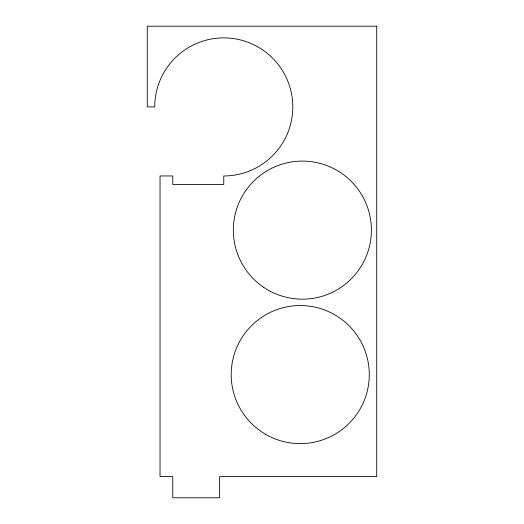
<?xml version="1.0" encoding="UTF-8"?>
<svg xmlns="http://www.w3.org/2000/svg" width="524" height="524" viewBox="0 0 524 524"><rect width="100%" height="100%" fill="white"/><g stroke="black" fill="none" stroke-linecap="round" stroke-linejoin="round"><path stroke-width="0.79" d="M376.717 26.2L147.283 26.2L147.283 106.922L154.724 106.922A69.044 69.044 0 0 1 223.761 37.885A69.044 69.044 0 0 1 292.805 106.922A69.044 69.044 0 0 1 223.761 175.966L223.761 184.461L172.776 184.461L172.776 175.966L160.03 175.966L160.03 476.558L172.776 476.558L172.776 497.8L219.517 497.8L219.517 476.558L376.717 476.558L376.717 26.2M263.664 287.309A69.044 69.044 0 0 0 371.228 235.06A69.044 69.044 0 0 0 272.198 168.034A69.044 69.044 0 0 0 263.664 287.309M265.72 434.383A69.044 69.044 0 0 0 369.276 374.588A69.044 69.044 0 0 0 265.72 314.8A69.044 69.044 0 0 0 265.72 434.383"/></g></svg>
